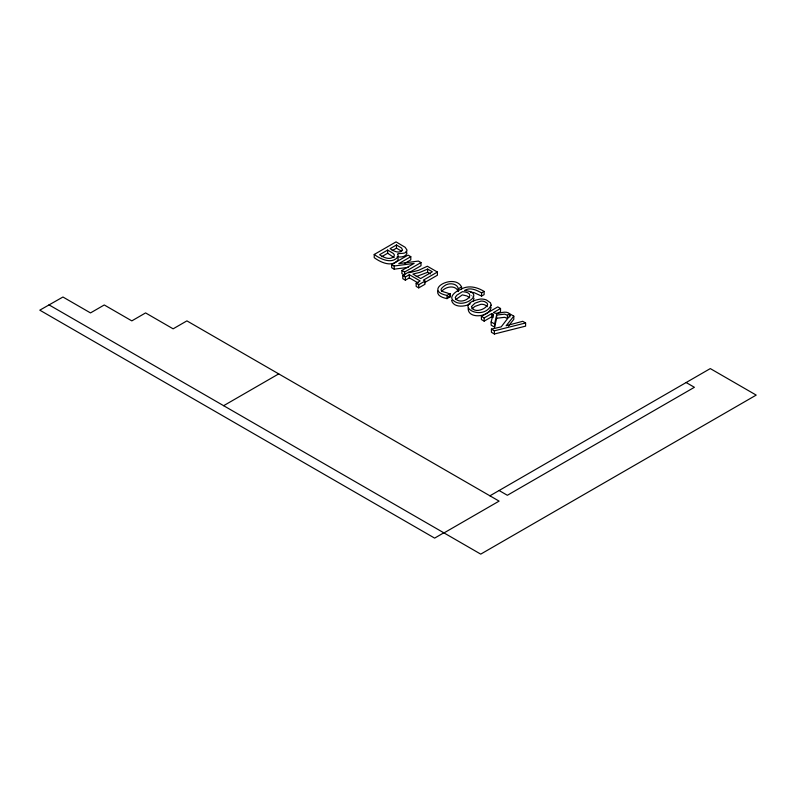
<?xml version="1.0" encoding="UTF-8"?>
<svg xmlns="http://www.w3.org/2000/svg" width="796" height="796" viewBox="0 0 796 796"><rect width="100%" height="100%" fill="white"/><g stroke="black" fill="none" stroke-linecap="round" stroke-linejoin="round"><path stroke-width="0.6" stroke-dasharray="3.98 2.98" d="M471.351 295.485L472.535 296.301"/><path stroke-width="1.19" d="M493.082 314.38L493.082 317.564L491.709 316.768L484.157 321.126L481.401 319.534L481.401 316.35L484.157 317.942L491.709 313.584L493.082 314.38L491.152 321.982L491.152 325.166L494.585 327.146L494.585 323.962L496.614 315.087L504.604 314.141L507.45 315.226L509.828 313.863L509.828 317.037M494.585 327.146L496.614 318.271L496.614 315.087M437.77 290.968C436.566 295.963 443.233 297.863 447.014 298.619L450.108 296.828C453.033 290.759 433.273 293.824 444.636 285.704C449.252 282.102 459.352 283.466 458.327 290.839M468.177 308.281C467.71 319.584 490.296 317.216 491.052 307.147M473.192 301.515L473.998 298.192M441.71 291.386C445.432 286.61 455.193 284.57 458.148 291.127M513.798 316.151L506.147 325.733L522.723 321.305L525.599 322.967L525.599 326.141L494.376 334.002L491.43 332.3L491.43 329.116L501.191 326.867L510.823 314.43L513.798 316.151L513.798 319.335L508.445 326.042M455.78 299.585L462.337 294.868L466.914 295.953L469.749 297.873M471.839 308.938L474.973 306.38L480.864 304.321A5.273 3.045 0 0 1 484.615 304.818L486.645 305.982A5.244 3.025 0 0 1 487.232 306.659M444.009 532.922L499.102 501.112L186.911 320.878L173.13 328.828L145.588 312.918L131.818 320.878L104.266 304.967L90.495 312.918L62.944 297.017L39.8 310.161L434.636 538.116L443.81 532.813M374.22 254.471L396.05 241.875L405.174 247.317L406.975 250.034C407.333 255.625 394.796 251.834 398.04 255.088L398.149 256.521C392.378 264.73 380.468 259.148 374.22 254.471L374.22 257.655C380.468 262.332 392.378 267.914 398.149 259.695L398.04 258.272M387.662 250.063L379.602 254.72C383.632 257.596 390.229 260.65 394.269 256.103L394.199 254.501L393.164 253.357L387.662 250.063L387.662 253.247L381.612 256.74M396.468 244.979L390.08 248.67C393.592 251.038 398.925 254.113 402.577 250.223L401.562 248.014L396.468 244.979L396.468 248.163L392.209 250.621M408.249 267.347L394.189 269.177L391.692 267.745L391.692 264.561L408.069 255.108L410.796 256.68L410.796 259.864L404.786 263.337M410.796 256.68L398.776 263.625L418.417 261.078L420.994 262.571L420.994 265.755L408.716 272.839M420.994 262.571L404.617 272.023L404.617 275.207L401.89 273.635L401.89 270.451L414.109 263.406L394.189 266.003L391.692 264.561M418.169 282.978L409.343 277.884L405.373 280.172L402.806 278.69L402.806 275.515L409.074 271.894L410.159 272.521L418.417 270.381L427.353 266.242L437.402 272.043L437.402 275.227L424.368 282.739M402.806 275.515L405.373 276.998L409.343 274.7L420.129 280.928L416.159 283.227L416.159 286.401L418.726 287.883L424.994 284.262L424.994 281.078L423.373 280.142L437.402 272.043M416.159 283.227L418.726 284.699L424.994 281.078M223.636 405.691L278.729 373.881M461.58 289.147L461.58 287.018C454.606 272.69 422.318 290.321 447.014 295.435L450.108 293.644M458.327 288.719L461.58 287.018M484.117 291.435C477.003 286.978 467.919 284.849 460.327 289.585C455.979 291.028 447.392 297.515 454.407 301.296C464.506 308.749 486.117 292.659 464.506 290.48C470.137 286.908 476.426 290.072 481.58 292.898L484.117 291.435L484.117 294.61L481.58 296.072L474.098 292.659L470.406 291.983M481.401 316.35L497.779 306.898L500.535 308.49L500.535 311.674L496.465 314.022M500.535 308.49L493.411 312.609C498.674 315.196 504.823 309.505 509.828 313.863M489.918 495.818L710.291 368.588L756.2 395.095L480.734 554.125L48.984 304.858M470.267 303.813C464.824 306.977 453.392 307.883 451.571 300.321M427.631 269.078L419.94 272.361L412.875 274.083L420.616 278.55L432.327 271.784L427.631 269.078L427.631 272.262L430.447 273.884M427.631 272.262L416.248 276.61M491.43 329.116L494.376 330.818L525.599 322.967M496.614 318.271L504.604 317.315L507.45 318.41L507.45 315.226M448.138 296.619L450.108 296.828M397.174 256.77C400.517 257.377 405.851 257.098 406.975 253.218L406.06 251.307M686.142 382.528L694.401 387.294L507.36 495.281L499.102 490.515M396.468 248.163L401.562 251.198M387.662 253.247L394.199 257.675M401.89 270.451L404.617 272.023M491.152 321.982L494.585 323.962M494.376 330.818L494.376 334.002M491.709 313.584L491.709 316.768M484.157 317.942L484.157 321.126M481.58 292.898L481.58 296.072M458.496 288.809L458.496 290.928M449.949 293.555L449.949 296.739M447.014 295.435L447.014 298.619M418.726 284.699L418.726 287.883M409.343 274.7L409.343 277.884M405.373 276.998L405.373 280.172M394.189 266.003L394.189 269.177M455.352 297.405L455.611 298.868C462.625 306.221 479.431 292.709 462.337 291.684L456.715 295.296L455.352 297.405M471.461 306.56C473.341 313.515 485.003 309.952 487.48 304.958A5.244 3.025 0 0 0 486.645 302.798L484.615 301.634A5.273 3.045 0 0 0 480.864 301.137L474.973 303.196L471.461 306.56M491.142 305.166C482.655 322.629 450.536 304.53 480.515 299.037A9.234 5.333 0 0 1 486.396 299.963L490.515 302.838L491.142 305.166"/></g></svg>
